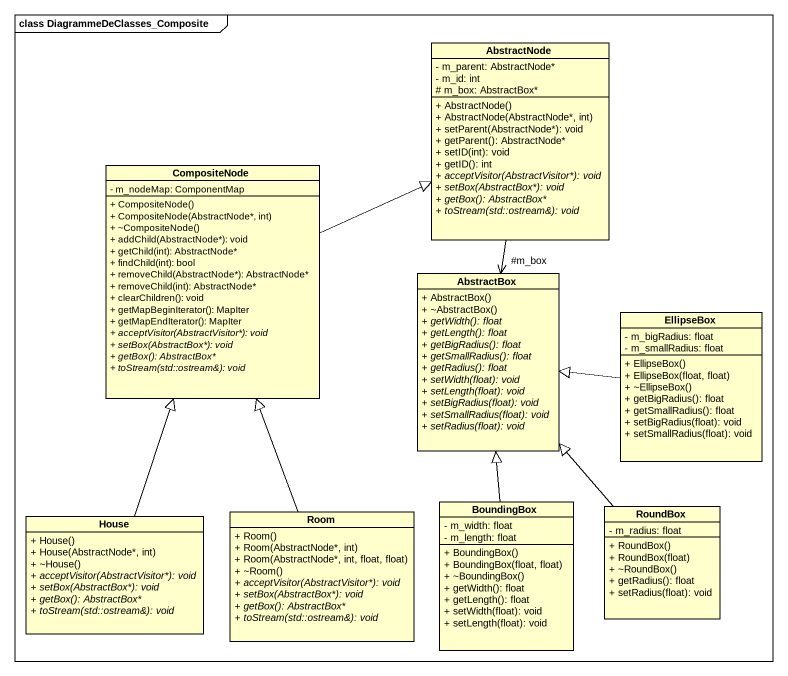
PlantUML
@startuml
mainframe class DiagrammeDeClasses_Composite
hide circle
hide empty members
skinparam classAttributeIconSize 0
class AbstractNode {
  - m_parent: AbstractNode*
  - m_id: int
  # m_box: AbstractBox*
  + AbstractNode()
  + AbstractNode(AbstractNode*, int)
  + setParent(AbstractNode*): void
  + getParent(): AbstractNode*
  + setID(int): void
  + getID(): int
  {abstract} + acceptVisitor(AbstractVisitor*): void
  {abstract} + setBox(AbstractBox*): void
  {abstract} + getBox(): AbstractBox*
  {abstract} + toStream(std::ostream&): void
}
class CompositeNode {
  - m_nodeMap: ComponentMap
  + CompositeNode()
  + CompositeNode(AbstractNode*, int)
  + ~CompositeNode()
  + addChild(AbstractNode*): void
  + getChild(int): AbstractNode*
  + findChild(int): bool
  + removeChild(AbstractNode*): AbstractNode*
  + removeChild(int): AbstractNode*
  + clearChildren(): void
  + getMapBeginIterator(): MapIter
  + getMapEndIterator(): MapIter
  {abstract} + acceptVisitor(AbstractVisitor*): void
  {abstract} + setBox(AbstractBox*): void
  {abstract} + getBox(): AbstractBox*
  {abstract} + toStream(std::ostream&): void
}
class AbstractBox {
  + AbstractBox()
  + ~AbstractBox()
  {abstract} + getWidth(): float
  {abstract} + getLength(): float
  {abstract} + getBigRadius(): float
  {abstract} + getSmallRadius(): float
  {abstract} + getRadius(): float
  {abstract} + setWidth(float): void
  {abstract} + setLength(float): void
  {abstract} + setBigRadius(float): void
  {abstract} + setSmallRadius(float): void
  {abstract} + setRadius(float): void
}
class EllipseBox {
  - m_bigRadius: float
  - m_smallRadius: float
  + EllipseBox()
  + EllipseBox(float, float)
  + ~EllipseBox()
  + getBigRadius(): float
  + getSmallRadius(): float
  + setBigRadius(float): void
  + setSmallRadius(float): void
}
class BoundingBox {
  - m_width: float
  - m_length: float
  + BoundingBox()
  + BoundingBox(float, float)
  + ~BoundingBox()
  + getWidth(): float
  + getLength(): float
  + setWidth(float): void
  + setLength(float): void
}
class House {
  + House()
  + House(AbstractNode*, int)
  + ~House()
  {abstract} + acceptVisitor(AbstractVisitor*): void
  {abstract} + setBox(AbstractBox*): void
  {abstract} + getBox(): AbstractBox*
  {abstract} + toStream(std::ostream&): void
}
class Room {
  + Room()
  + Room(AbstractNode*, int)
  + Room(AbstractNode*, int, float, float)
  + ~Room()
  {abstract} + acceptVisitor(AbstractVisitor*): void
  {abstract} + setBox(AbstractBox*): void
  {abstract} + getBox(): AbstractBox*
  {abstract} + toStream(std::ostream&): void
}
class RoundBox {
  - m_radius: float
  + RoundBox()
  + RoundBox(float)
  + ~RoundBox()
  + getRadius(): float
  + setRadius(float): void
}
AbstractNode --> "#m_box" AbstractBox
CompositeNode -right-|> AbstractNode
EllipseBox -left-|> AbstractBox
BoundingBox -up-|> AbstractBox
House -up-|> CompositeNode
Room -up-|> CompositeNode
RoundBox -up-|> AbstractBox
@enduml
